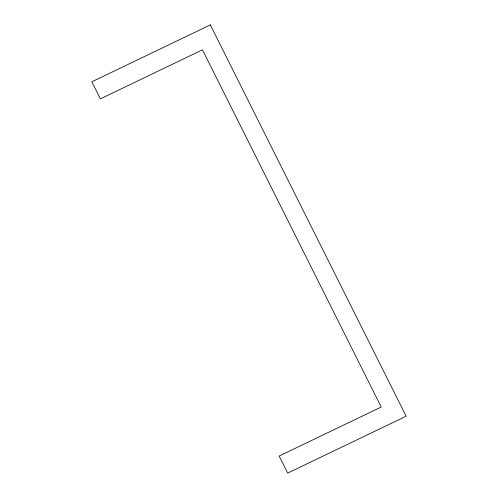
<?xml version="1.0" encoding="UTF-8"?>
<svg xmlns="http://www.w3.org/2000/svg" width="498" height="498" viewBox="0 0 498 498"><rect width="100%" height="100%" fill="white"/><g stroke="black" fill="none" stroke-linecap="round" stroke-linejoin="round"><path stroke-width="0.75" d="M210.312 24.9L91.85 81.797L100.384 98.859L202.456 49.831L381.219 407.015L279.154 456.037L287.688 473.1L406.15 416.204L210.312 24.9"/></g></svg>
